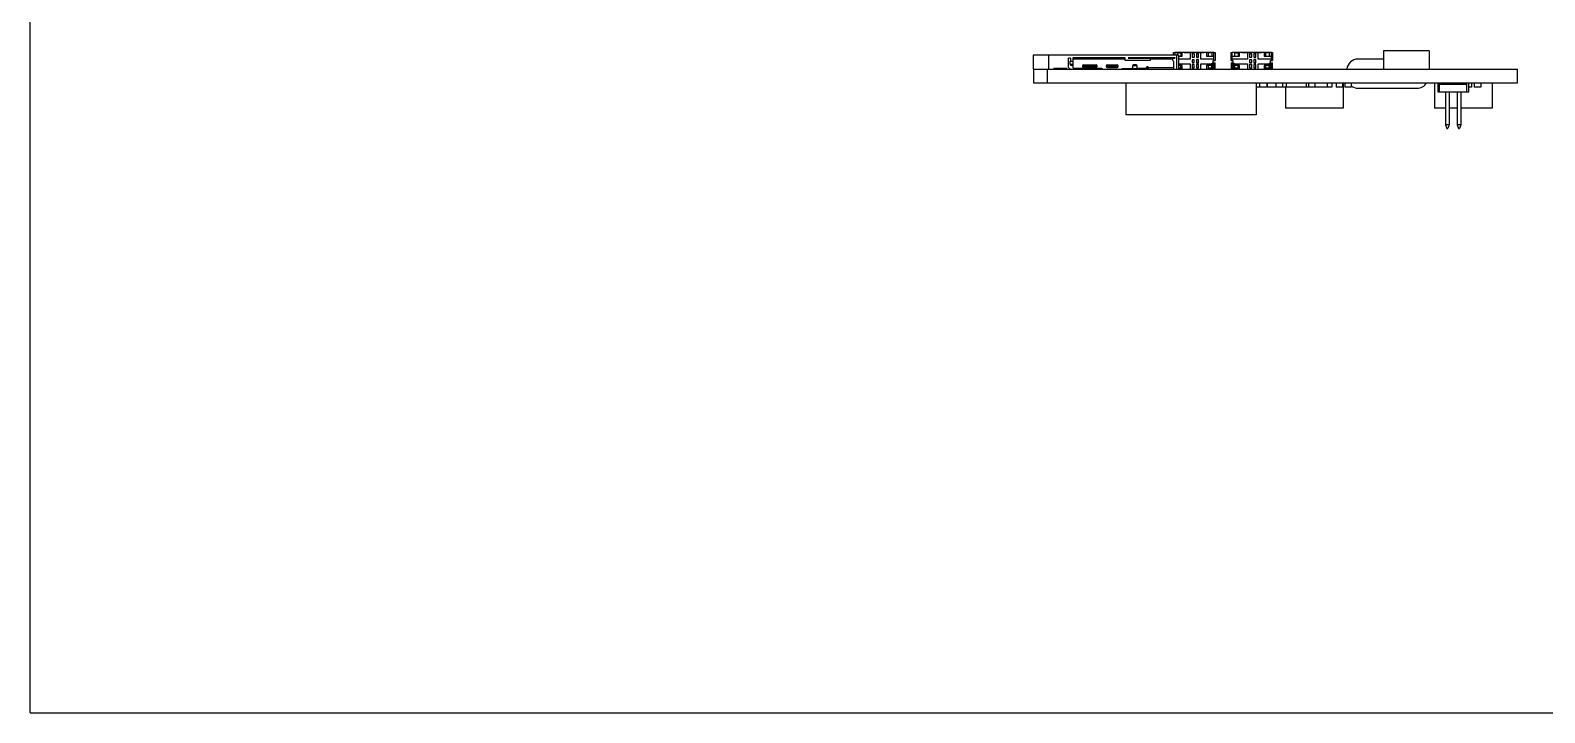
# Model space of a CAD drawing. Header units: millimetres. Extents: x 0 to 297, y 0 to 210.
# Drawn here: x 0 to 166, y 0 to 74.8 of the extents above; entities that cross this region are included whole.
import ezdxf

# ---------------------------------------------------------------- set-up
doc = ezdxf.new("R2010")
doc.units = ezdxf.units.MM
doc.header["$LTSCALE"] = 16.335
doc.layers.get('0').update_dxf_attribs({"linetype": 'CONTINUOUS'})
doc.layers.add('BOARD_OUTLINE_00', color=7, linetype='CONTINUOUS')

msp = doc.modelspace()

# ---------------------------------------------------------------- linework, layer by layer
at = {"color": 7, "linetype": 'Continuous'}
for p, q in [((0, 0), (0, 210)), ((109.954, 72.041), (109.954, 70.531)), ((125.904, 72.041), (109.954, 72.041)), ((111.654, 70.531), (111.654, 72.041)), ((113.834, 70.711), (113.834, 71.711)), ((114.034, 71.711), (113.834, 71.711)), ((114.034, 71.711), (114.034, 71.381)), ((114.319, 71.711), (114.319, 71.811)), ((114.319, 71.811), (120.004, 71.811)), ((114.319, 71.711), (114.334, 71.711)), ((114.334, 70.681), (114.334, 71.811)), ((114.334, 71.661), (120.004, 71.661)), ((120.004, 71.811), (120.004, 71.511)), ((120.004, 71.511), (122.804, 71.511)), ((120.375, 71.811), (125.484, 71.811)), ((120.375, 71.711), (122.804, 71.711)), ((120.516, 71.711), (120.516, 71.811)), ((122.804, 71.511), (122.804, 71.811)), ((122.804, 71.661), (125.234, 71.661)), ((125.234, 71.811), (125.234, 71.561)), ((125.234, 71.711), (125.484, 71.711)), ((125.304, 71.449), (125.263, 71.49)), ((125.334, 71.811), (125.334, 71.711)), ((125.351, 72.041), (125.351, 72.331)), ((125.351, 72.331), (125.481, 72.331)), ((125.481, 72.351), (125.481, 72.041)), ((129.772, 72.351), (125.481, 72.351)), ((125.484, 71.811), (125.484, 71.711)), ((125.704, 70.531), (125.704, 72.041)), ((125.726, 72.3), (125.726, 72.041)), ((125.726, 72.3), (126.126, 72.3)), ((125.904, 70.531), (125.904, 72.041)), ((125.904, 71.951), (126.281, 71.951)), ((127.172, 71.635), (125.904, 71.635)), ((126.126, 72.3), (126.126, 71.951)), ((126.281, 71.951), (126.281, 72.351)), ((126.523, 72.351), (126.523, 72.352)), ((126.523, 72.352), (126.708, 72.352)), ((126.552, 72.351), (126.552, 72.352)), ((126.573, 72.351), (126.573, 72.352)), ((126.659, 72.351), (126.659, 72.352)), ((126.679, 72.351), (126.679, 72.352)), ((126.708, 72.351), (126.708, 72.352)), ((126.719, 72.351), (126.719, 72.352)), ((126.719, 72.352), (127.317, 72.352)), ((126.75, 72.351), (126.75, 72.352)), ((126.83, 72.352), (126.83, 72.351)), ((126.887, 72.351), (126.887, 72.352)), ((126.916, 72.351), (126.916, 72.352)), ((126.925, 72.351), (126.925, 72.352)), ((127.036, 72.351), (127.036, 72.352)), ((127.064, 72.351), (127.064, 72.352)), ((127.13, 72.351), (127.13, 72.352)), ((127.172, 72.351), (127.172, 71.635)), ((127.183, 72.351), (127.183, 72.352)), ((127.199, 72.352), (127.199, 72.351)), ((127.205, 72.351), (127.205, 72.352)), ((127.218, 72.351), (127.218, 72.352)), ((127.235, 72.351), (127.235, 72.352)), ((127.277, 72.351), (127.277, 72.352)), ((127.317, 72.352), (127.317, 72.351)), ((127.335, 72.351), (127.335, 72.352)), ((127.335, 72.352), (127.378, 72.352)), ((127.352, 72.351), (127.352, 72.352)), ((127.378, 72.351), (127.378, 72.352)), ((127.379, 72.351), (127.379, 72.352)), ((127.489, 72.352), (127.379, 72.352)), ((127.382, 72.196), (127.382, 71.827)), ((127.626, 72.196), (127.382, 72.196)), ((127.382, 71.827), (127.626, 71.827)), ((127.39, 71.549), (127.39, 71.253)), ((127.619, 71.549), (127.39, 71.549)), ((127.424, 72.351), (127.424, 72.352)), ((127.458, 72.351), (127.458, 72.352)), ((127.47, 72.351), (127.47, 72.352)), ((127.489, 72.351), (127.489, 72.352)), ((127.495, 72.351), (127.495, 72.352)), ((127.495, 72.352), (127.605, 72.352)), ((127.605, 72.351), (127.605, 72.352)), ((127.619, 71.253), (127.619, 71.549)), ((127.626, 71.827), (127.626, 72.196)), ((127.774, 72.352), (127.774, 72.351)), ((127.774, 72.352), (128.706, 72.352)), ((127.828, 72.351), (127.828, 72.352)), ((127.847, 72.196), (127.847, 71.827)), ((128.073, 72.196), (127.847, 72.196)), ((127.847, 71.827), (128.073, 71.827)), ((127.849, 71.57), (127.849, 71.233)), ((128.072, 71.57), (127.849, 71.57)), ((127.961, 72.352), (127.961, 72.351)), ((128.047, 72.351), (128.047, 72.352)), ((128.072, 71.233), (128.072, 71.57)), ((128.073, 71.827), (128.073, 72.196)), ((128.089, 72.352), (128.089, 72.351)), ((128.243, 72.351), (128.243, 72.352)), ((128.326, 71.635), (128.326, 72.351)), ((129.772, 71.635), (128.326, 71.635)), ((128.389, 72.351), (128.389, 72.352)), ((128.528, 72.352), (128.528, 72.351)), ((128.645, 72.351), (128.645, 72.352)), ((128.706, 72.351), (128.706, 72.352)), ((128.972, 72.351), (128.972, 71.951)), ((128.972, 71.951), (129.772, 71.951)), ((129.126, 72.3), (129.126, 71.951)), ((129.526, 72.3), (129.126, 72.3)), ((129.526, 72.3), (129.526, 71.951)), ((129.687, 71.182), (129.687, 71.482)), ((129.687, 71.482), (129.901, 71.482)), ((129.772, 71.482), (129.772, 72.351)), ((129.772, 72.331), (129.901, 72.331)), ((129.901, 72.331), (129.901, 71.482)), ((131.643, 71.482), (131.643, 72.331)), ((131.643, 72.331), (131.772, 72.331)), ((131.643, 71.482), (131.858, 71.482)), ((131.772, 71.482), (131.772, 72.351)), ((136.064, 72.351), (131.772, 72.351)), ((131.772, 71.951), (132.572, 71.951)), ((133.464, 71.635), (131.772, 71.635)), ((131.858, 71.482), (131.858, 71.182)), ((132.018, 72.3), (132.018, 71.951)), ((132.018, 72.3), (132.418, 72.3)), ((132.418, 72.3), (132.418, 71.951)), ((132.572, 71.951), (132.572, 72.351)), ((132.814, 72.351), (132.814, 72.352)), ((132.814, 72.352), (132.999, 72.352)), ((132.844, 72.351), (132.844, 72.352)), ((132.865, 72.351), (132.865, 72.352)), ((132.95, 72.351), (132.95, 72.352)), ((132.97, 72.351), (132.97, 72.352)), ((132.999, 72.351), (132.999, 72.352)), ((133.011, 72.351), (133.011, 72.352)), ((133.011, 72.352), (133.609, 72.352)), ((133.042, 72.351), (133.042, 72.352)), ((133.122, 72.352), (133.122, 72.351)), ((133.178, 72.351), (133.178, 72.352)), ((133.208, 72.351), (133.208, 72.352)), ((133.217, 72.351), (133.217, 72.352)), ((133.327, 72.351), (133.327, 72.352)), ((133.355, 72.351), (133.355, 72.352)), ((133.422, 72.351), (133.422, 72.352)), ((133.464, 72.351), (133.464, 71.635)), ((133.474, 72.351), (133.474, 72.352)), ((133.491, 72.352), (133.491, 72.351)), ((133.496, 72.351), (133.496, 72.352)), ((133.51, 72.351), (133.51, 72.352)), ((133.526, 72.351), (133.526, 72.352)), ((133.569, 72.351), (133.569, 72.352)), ((133.609, 72.352), (133.609, 72.351)), ((133.626, 72.351), (133.626, 72.352)), ((133.626, 72.352), (133.669, 72.352)), ((133.644, 72.351), (133.644, 72.352)), ((133.669, 72.351), (133.669, 72.352)), ((133.67, 72.351), (133.67, 72.352)), ((133.78, 72.352), (133.67, 72.352)), ((133.673, 72.196), (133.673, 71.827)), ((133.918, 72.196), (133.673, 72.196)), ((133.673, 71.827), (133.918, 71.827)), ((133.681, 71.549), (133.681, 71.253)), ((133.91, 71.549), (133.681, 71.549)), ((133.715, 72.351), (133.715, 72.352)), ((133.749, 72.351), (133.749, 72.352)), ((133.762, 72.351), (133.762, 72.352)), ((133.78, 72.351), (133.78, 72.352)), ((133.786, 72.351), (133.786, 72.352)), ((133.786, 72.352), (133.897, 72.352)), ((133.897, 72.351), (133.897, 72.352)), ((133.91, 71.253), (133.91, 71.549)), ((133.918, 71.827), (133.918, 72.196)), ((134.065, 72.352), (134.065, 72.351)), ((134.065, 72.352), (134.998, 72.352)), ((134.119, 72.351), (134.119, 72.352)), ((134.139, 72.196), (134.139, 71.827)), ((134.365, 72.196), (134.139, 72.196)), ((134.139, 71.827), (134.365, 71.827)), ((134.14, 71.57), (134.14, 71.233)), ((134.364, 71.57), (134.14, 71.57)), ((134.252, 72.352), (134.252, 72.351)), ((134.338, 72.351), (134.338, 72.352)), ((134.364, 71.233), (134.364, 71.57)), ((134.365, 71.827), (134.365, 72.196)), ((134.381, 72.352), (134.381, 72.351)), ((134.534, 72.351), (134.534, 72.352)), ((134.618, 71.635), (134.618, 72.351)), ((136.064, 71.635), (134.618, 71.635)), ((134.68, 72.351), (134.68, 72.352)), ((134.819, 72.352), (134.819, 72.351)), ((134.936, 72.351), (134.936, 72.352)), ((134.998, 72.351), (134.998, 72.352)), ((135.264, 72.351), (135.264, 71.951)), ((135.264, 71.951), (136.064, 71.951)), ((135.418, 72.3), (135.418, 71.951)), ((135.818, 72.3), (135.418, 72.3)), ((135.818, 72.3), (135.818, 71.951)), ((135.978, 71.182), (135.978, 71.482)), ((135.978, 71.482), (136.193, 71.482)), ((136.064, 71.482), (136.064, 72.351)), ((136.064, 72.331), (136.193, 72.331)), ((136.193, 72.331), (136.193, 71.482)), ((148.364, 71.631), (145.574, 71.631)), ((148.364, 72.531), (148.364, 70.531)), ((153.364, 72.531), (148.364, 72.531)), ((153.364, 72.531), (153.364, 70.531)), ((109.954, 70.531), (163.064, 70.531)), ((110.005, 70.531), (110.005, 69.031)), ((111.504, 69.031), (111.504, 70.531)), ((112.204, 70.631), (112.204, 70.531)), ((112.204, 70.631), (113.634, 70.631)), ((112.354, 70.531), (112.354, 70.631)), ((113.484, 70.631), (113.484, 70.531)), ((113.634, 70.531), (113.634, 70.631)), ((113.834, 70.711), (114.014, 70.531)), ((114.024, 71.031), (114.024, 71.381)), ((114.024, 71.381), (114.334, 71.381)), ((114.334, 71.031), (114.024, 71.031)), ((114.034, 71.031), (114.034, 70.931)), ((114.334, 70.931), (114.034, 70.931)), ((117.471, 70.581), (114.434, 70.581)), ((115.354, 70.901), (115.354, 70.801)), ((115.36, 70.931), (116.948, 70.931)), ((115.454, 71.001), (116.854, 71.001)), ((115.454, 70.701), (116.854, 70.701)), ((115.504, 70.731), (115.504, 70.931)), ((116.804, 70.881), (115.504, 70.881)), ((116.804, 70.731), (115.504, 70.731)), ((116.804, 70.931), (116.804, 70.731)), ((116.954, 70.801), (116.954, 70.901)), ((117.954, 70.901), (117.954, 70.801)), ((119.248, 70.931), (117.96, 70.931)), ((118.054, 71.001), (119.154, 71.001)), ((118.054, 70.701), (119.154, 70.701)), ((118.104, 70.731), (118.104, 70.931)), ((118.104, 70.881), (119.104, 70.881)), ((118.104, 70.731), (119.104, 70.731)), ((118.384, 70.931), (118.384, 71.001)), ((119.104, 70.931), (119.104, 70.731)), ((119.254, 70.801), (119.254, 70.901)), ((119.736, 70.581), (120.754, 70.581)), ((120.854, 70.901), (120.854, 70.681)), ((121.348, 70.931), (120.86, 70.931)), ((120.884, 70.581), (120.884, 70.881)), ((121.324, 70.881), (120.884, 70.881)), ((120.884, 70.581), (121.324, 70.581)), ((121.254, 71.001), (120.954, 71.001)), ((121.324, 70.881), (121.324, 70.581)), ((121.354, 70.681), (121.354, 70.901)), ((122.254, 70.581), (121.454, 70.581)), ((122.354, 70.531), (122.354, 70.661)), ((122.354, 70.661), (122.604, 70.661)), ((122.504, 70.781), (122.454, 70.781)), ((122.604, 70.531), (122.604, 70.681)), ((125.334, 70.681), (122.604, 70.681)), ((125.334, 71.378), (125.334, 70.531)), ((125.904, 71.111), (127.172, 71.111)), ((126.281, 70.931), (125.904, 70.931)), ((125.904, 70.656), (126.126, 70.656)), ((126.126, 70.581), (125.904, 70.581)), ((126.126, 70.531), (126.126, 70.931)), ((126.281, 70.531), (126.281, 70.931)), ((127.172, 71.111), (127.172, 70.531)), ((127.39, 71.253), (127.619, 71.253)), ((127.39, 71.045), (127.39, 70.661)), ((127.619, 71.045), (127.39, 71.045)), ((127.39, 70.661), (127.619, 70.661)), ((127.619, 70.661), (127.619, 71.045)), ((127.849, 71.233), (128.072, 71.233)), ((127.849, 71.045), (127.849, 70.661)), ((128.072, 71.045), (127.849, 71.045)), ((127.849, 70.661), (128.072, 70.661)), ((128.072, 70.661), (128.072, 71.045)), ((128.326, 70.531), (128.326, 71.111)), ((128.326, 71.111), (129.572, 71.111)), ((128.972, 70.931), (128.972, 70.531)), ((129.572, 70.931), (128.972, 70.931)), ((129.126, 70.931), (129.126, 70.531)), ((129.126, 70.656), (129.526, 70.656)), ((129.126, 70.581), (129.526, 70.581)), ((129.526, 70.531), (129.526, 70.931)), ((129.572, 70.531), (129.572, 71.182)), ((129.572, 71.182), (129.687, 71.182)), ((129.687, 71.231), (129.901, 71.231)), ((129.701, 70.531), (129.701, 71.231)), ((129.801, 70.531), (129.801, 71.231)), ((129.901, 70.531), (129.901, 71.231)), ((131.643, 71.231), (131.643, 70.531)), ((131.643, 71.231), (131.858, 71.231)), ((131.743, 71.231), (131.743, 70.531)), ((131.843, 71.231), (131.843, 70.531)), ((131.858, 71.182), (131.972, 71.182)), ((131.972, 70.531), (131.972, 71.182)), ((131.972, 71.111), (133.464, 71.111)), ((132.572, 70.931), (131.972, 70.931)), ((132.018, 70.931), (132.018, 70.531)), ((132.018, 70.656), (132.418, 70.656)), ((132.418, 70.581), (132.018, 70.581)), ((132.418, 70.531), (132.418, 70.931)), ((132.572, 70.531), (132.572, 70.931)), ((133.464, 71.111), (133.464, 70.531)), ((133.681, 71.253), (133.91, 71.253)), ((133.681, 71.045), (133.681, 70.661)), ((133.91, 71.045), (133.681, 71.045)), ((133.681, 70.661), (133.91, 70.661)), ((133.91, 70.661), (133.91, 71.045)), ((134.14, 71.233), (134.364, 71.233)), ((134.14, 71.045), (134.14, 70.661)), ((134.364, 71.045), (134.14, 71.045)), ((134.14, 70.661), (134.364, 70.661)), ((134.364, 70.661), (134.364, 71.045)), ((134.618, 70.531), (134.618, 71.111)), ((134.618, 71.111), (135.864, 71.111)), ((135.264, 70.931), (135.264, 70.531)), ((135.864, 70.931), (135.264, 70.931)), ((135.418, 70.931), (135.418, 70.531)), ((135.418, 70.656), (135.818, 70.656)), ((135.418, 70.581), (135.818, 70.581)), ((135.818, 70.531), (135.818, 70.931)), ((135.864, 70.531), (135.864, 71.182)), ((135.864, 71.182), (135.978, 71.182)), ((135.978, 71.231), (136.193, 71.231)), ((135.993, 70.531), (135.993, 71.231)), ((136.093, 70.531), (136.093, 71.231)), ((136.193, 70.531), (136.193, 71.231)), ((163.064, 69.031), (163.064, 70.531)), ((110.005, 69.031), (163.064, 69.031)), ((120.096, 69.031), (120.096, 65.531)), ((134.396, 69.031), (134.396, 65.531)), ((142.695, 68.531), (134.396, 68.531)), ((134.775, 69.031), (134.775, 68.531)), ((135.575, 69.031), (135.575, 68.531)), ((135.623, 69.031), (135.623, 68.531)), ((136.57, 69.031), (136.57, 68.531)), ((137.27, 69.031), (137.27, 68.531)), ((137.62, 68.531), (137.62, 66.231)), ((137.684, 69.031), (137.684, 68.531)), ((139.884, 69.031), (139.884, 68.531)), ((140.137, 69.031), (140.137, 68.531)), ((140.837, 69.031), (140.837, 68.531)), ((142.17, 69.031), (142.17, 68.531)), ((142.695, 69.031), (142.695, 68.531)), ((143.17, 69.031), (143.17, 68.531)), ((143.87, 68.531), (143.17, 68.531)), ((143.87, 69.031), (143.87, 68.531)), ((143.942, 69.031), (143.942, 66.231)), ((144.12, 69.031), (144.12, 68.531)), ((144.82, 68.531), (144.12, 68.531)), ((144.82, 69.031), (144.82, 68.531)), ((145.574, 68.431), (152.024, 68.431)), ((153.942, 69.031), (153.942, 66.231)), ((154.304, 69.031), (154.304, 68.031)), ((154.504, 68.031), (154.504, 69.031)), ((154.604, 68.831), (154.604, 69.031)), ((157.404, 68.831), (154.604, 68.831)), ((155.169, 69.031), (155.169, 68.831)), ((155.569, 69.031), (155.569, 68.831)), ((156.016, 69.031), (156.016, 68.831)), ((156.313, 69.031), (156.313, 68.831)), ((156.439, 69.031), (156.439, 68.831)), ((156.839, 69.031), (156.839, 68.831)), ((157.016, 69.031), (157.016, 68.831)), ((157.313, 69.031), (157.313, 68.831)), ((157.404, 68.831), (157.404, 69.031)), ((157.504, 68.031), (157.504, 69.031)), ((157.704, 68.031), (157.704, 69.031)), ((158.016, 68.531), (157.704, 68.531)), ((158.016, 69.031), (158.016, 68.531)), ((158.313, 69.031), (158.313, 68.531)), ((159.016, 68.531), (158.313, 68.531)), ((159.016, 69.031), (159.016, 68.531)), ((160.264, 69.031), (160.264, 66.231)), ((154.304, 68.031), (157.704, 68.031)), ((155.169, 68.031), (155.169, 64.431)), ((155.569, 68.031), (155.569, 64.431)), ((156.439, 68.031), (156.439, 64.431)), ((156.839, 68.031), (156.839, 64.431)), ((134.396, 65.531), (120.096, 65.531)), ((143.942, 66.231), (137.62, 66.231)), ((155.169, 66.231), (153.942, 66.231)), ((156.439, 66.231), (155.569, 66.231)), ((160.264, 66.231), (156.839, 66.231)), ((155.569, 64.431), (155.169, 64.431)), ((155.169, 64.431), (155.314, 64.031)), ((155.314, 64.031), (155.423, 64.031)), ((155.569, 64.431), (155.423, 64.031)), ((156.839, 64.431), (156.439, 64.431)), ((156.439, 64.431), (156.584, 64.031)), ((156.584, 64.031), (156.693, 64.031)), ((156.839, 64.431), (156.693, 64.031)), ((0, 0), (297, 0))]:
    msp.add_line(p, q, dxfattribs=at)
for centre, radius, start, end in [((125.334, 71.561), 0.1, 180, 225), ((125.234, 71.378), 0.1, 0, 45), ((145.574, 70.381), 1.25, 90, 173.05402), ((114.434, 70.681), 0.1, 180, 270), ((115.454, 70.901), 0.1, 90, 180), ((115.454, 70.801), 0.1, 180, 270), ((116.854, 70.901), 0.1, 0, 90), ((116.854, 70.801), 0.1, 270, 360), ((117.471, 70.481), 0.1, 48.59038, 90), ((117.604, 70.631), 0.1, 228.59038, 270), ((118.054, 70.901), 0.1, 90, 180), ((118.054, 70.801), 0.1, 180, 270), ((119.154, 70.901), 0.1, 0, 90), ((119.154, 70.801), 0.1, 270, 360), ((119.736, 70.481), 0.1, 90, 131.40962), ((120.754, 70.681), 0.1, 270, 360), ((120.954, 70.901), 0.1, 90, 180), ((121.254, 70.901), 0.1, 0, 90), ((121.454, 70.681), 0.1, 180, 270), ((122.254, 70.681), 0.1, 270, 360), ((122.454, 70.681), 0.1, 90, 180), ((122.504, 70.681), 0.1, 0, 90), ((145.574, 69.681), 1.25, 232.75481, 270), ((152.024, 69.681), 1.25, 270, 328.55661)]:
    msp.add_arc(centre, radius, start, end, dxfattribs=at)
at = {"layer": 'BOARD_OUTLINE_00', "color": 7, "linetype": 'Continuous', "const_width": 0.0297}
msp.add_lwpolyline([(162.064, 69.372), (112.504, 69.372)], dxfattribs=at)

doc.saveas('drawing.dxf')
